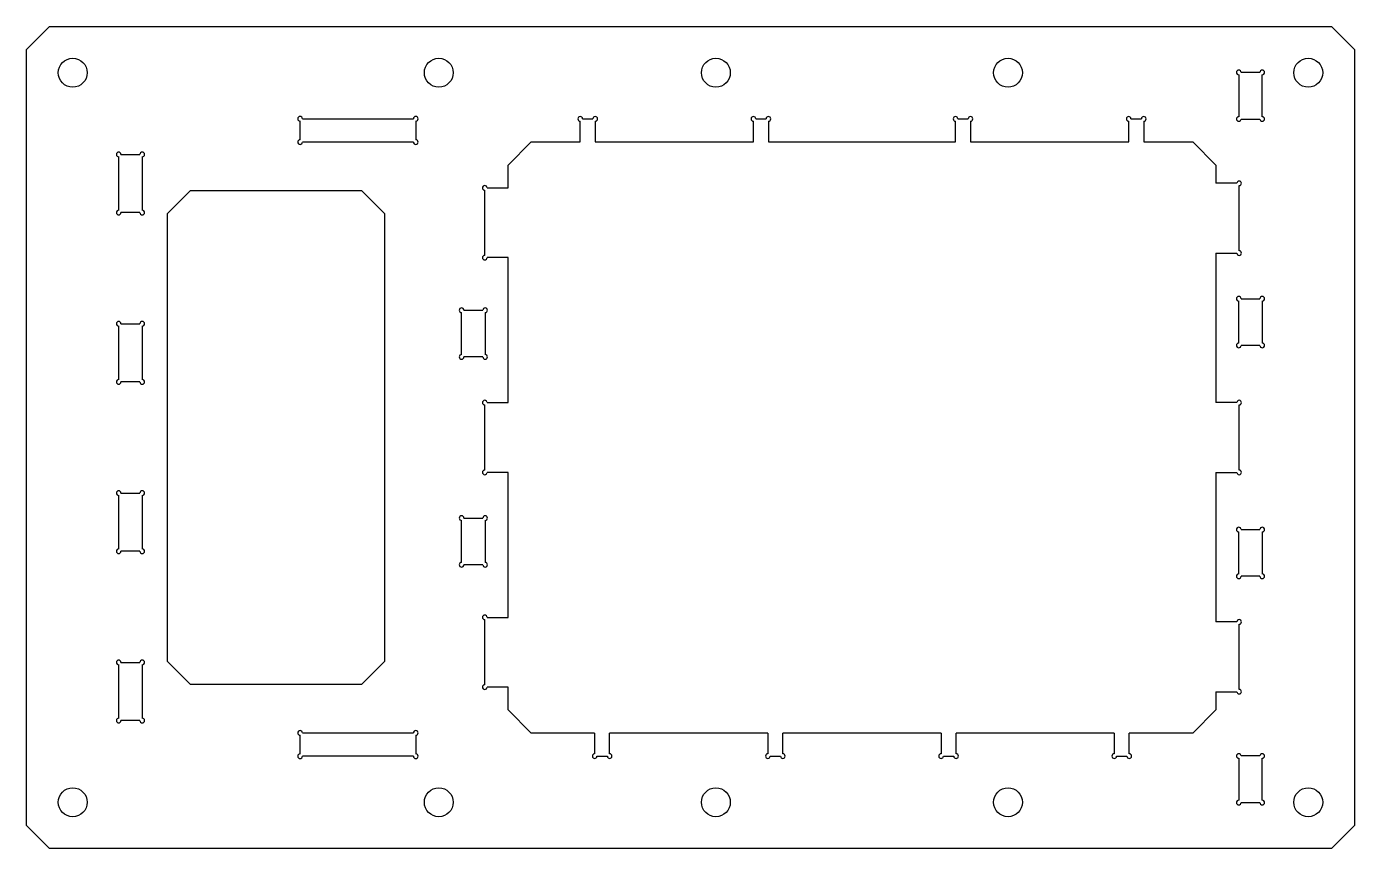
# Model space of a CAD drawing. Extents: x 50 to 625, y 191 to 547.
import ezdxf

# ---------------------------------------------------------------- set-up
doc = ezdxf.new("R2010")
doc.units = 0
doc.linetypes.add('SLD-CONTINUA', pattern=[0])
doc.layers.get('0').update_dxf_attribs({"linetype": 'CONTINUOUS'})

msp = doc.modelspace()

# ---------------------------------------------------------------- linework, layer by layer
at = {"color": 7, "linetype": 'SLD-CONTINUA'}
for p, q in [((60.03, 546.89), (50.03, 536.89)), ((60.03, 546.89), (615.03, 546.89)), ((625.03, 536.89), (615.03, 546.89)), ((50.03, 200.89), (50.03, 536.89)), ((625.03, 536.89), (625.03, 200.89)), ((574.93, 526.04), (574.93, 507.84)), ((584.13, 527.04), (575.93, 527.04)), ((585.13, 507.84), (585.13, 526.04)), ((169.48, 506.94), (217.58, 506.94)), ((290.78, 506.89), (295.28, 506.89)), ((365.78, 506.89), (370.28, 506.89)), ((453.28, 506.89), (457.78, 506.89)), ((528.28, 506.89), (532.78, 506.89)), ((575.93, 506.84), (584.13, 506.84)), ((168.48, 497.84), (168.48, 505.94)), ((218.58, 505.94), (218.58, 497.84)), ((289.78, 496.89), (289.78, 505.89)), ((296.28, 505.89), (296.28, 496.89)), ((364.78, 496.89), (364.78, 505.89)), ((371.28, 505.89), (371.28, 496.89)), ((452.28, 496.89), (452.28, 505.89)), ((458.78, 505.89), (458.78, 496.89)), ((527.28, 496.89), (527.28, 505.89)), ((533.78, 505.89), (533.78, 496.89)), ((217.58, 496.84), (169.48, 496.84)), ((258.53, 486.89), (268.53, 496.89)), ((268.53, 496.89), (289.78, 496.89)), ((296.28, 496.89), (364.78, 496.89)), ((371.28, 496.89), (452.28, 496.89)), ((458.78, 496.89), (527.28, 496.89)), ((533.78, 496.89), (555.03, 496.89)), ((555.03, 496.89), (565.03, 486.89)), ((89.93, 467.29), (89.93, 490.49)), ((90.93, 491.49), (99.13, 491.49)), ((100.13, 490.49), (100.13, 467.29)), ((258.53, 476.99), (258.53, 486.89)), ((565.03, 486.89), (565.03, 478.99)), ((574.13, 478.99), (565.03, 478.99)), ((575.13, 449.79), (575.13, 477.99)), ((111.03, 465.89), (121.03, 475.89)), ((121.03, 475.89), (195.03, 475.89)), ((195.03, 475.89), (205.03, 465.89)), ((248.43, 447.79), (248.43, 475.99)), ((249.43, 476.99), (258.53, 476.99)), ((99.13, 466.29), (90.93, 466.29)), ((111.03, 271.89), (111.03, 465.89)), ((205.03, 465.89), (205.03, 271.89)), ((565.03, 448.79), (565.03, 383.99)), ((565.03, 448.79), (574.13, 448.79)), ((258.53, 446.79), (249.43, 446.79)), ((258.53, 383.99), (258.53, 446.79)), ((574.93, 409.79), (574.93, 427.99)), ((575.93, 428.99), (584.13, 428.99)), ((585.13, 427.99), (585.13, 409.79)), ((238.43, 404.79), (238.43, 422.99)), ((239.43, 423.99), (247.63, 423.99)), ((248.63, 422.99), (248.63, 404.79)), ((89.93, 393.96), (89.93, 417.16)), ((90.93, 418.16), (99.13, 418.16)), ((100.13, 417.16), (100.13, 393.96)), ((584.13, 408.79), (575.93, 408.79)), ((247.63, 403.79), (239.43, 403.79)), ((99.13, 392.96), (90.93, 392.96)), ((248.43, 354.79), (248.43, 382.99)), ((249.43, 383.99), (258.53, 383.99)), ((574.13, 383.99), (565.03, 383.99)), ((575.13, 354.79), (575.13, 382.99)), ((258.53, 353.79), (249.43, 353.79)), ((258.53, 290.99), (258.53, 353.79)), ((565.03, 353.79), (565.03, 288.99)), ((565.03, 353.79), (574.13, 353.79)), ((89.93, 320.62), (89.93, 343.82)), ((90.93, 344.82), (99.13, 344.82)), ((100.13, 343.82), (100.13, 320.62)), ((239.43, 333.99), (247.63, 333.99)), ((238.43, 314.79), (238.43, 332.99)), ((248.63, 332.99), (248.63, 314.79)), ((574.93, 309.79), (574.93, 327.99)), ((575.93, 328.99), (584.13, 328.99)), ((585.13, 327.99), (585.13, 309.79)), ((99.13, 319.62), (90.93, 319.62)), ((247.63, 313.79), (239.43, 313.79)), ((584.13, 308.79), (575.93, 308.79)), ((248.43, 261.79), (248.43, 289.99)), ((249.43, 290.99), (258.53, 290.99)), ((574.13, 288.99), (565.03, 288.99)), ((575.13, 259.79), (575.13, 287.99)), ((89.93, 247.29), (89.93, 270.49)), ((90.93, 271.49), (99.13, 271.49)), ((100.13, 270.49), (100.13, 247.29)), ((121.03, 261.89), (111.03, 271.89)), ((205.03, 271.89), (195.03, 261.89)), ((195.03, 261.89), (121.03, 261.89)), ((258.53, 260.79), (249.43, 260.79)), ((258.53, 250.89), (258.53, 260.79)), ((565.03, 258.79), (565.03, 250.89)), ((565.03, 258.79), (574.13, 258.79)), ((268.53, 240.89), (258.53, 250.89)), ((565.03, 250.89), (555.03, 240.89)), ((99.13, 246.29), (90.93, 246.29)), ((168.48, 231.84), (168.48, 239.94)), ((169.48, 240.94), (217.58, 240.94)), ((218.58, 239.94), (218.58, 231.84)), ((296.03, 240.89), (268.53, 240.89)), ((296.03, 240.89), (296.03, 231.89)), ((302.53, 231.89), (302.53, 240.89)), ((371.03, 240.89), (302.53, 240.89)), ((371.03, 240.89), (371.03, 231.89)), ((377.53, 231.89), (377.53, 240.89)), ((446.03, 240.89), (377.53, 240.89)), ((446.03, 240.89), (446.03, 231.89)), ((452.53, 231.89), (452.53, 240.89)), ((521.03, 240.89), (452.53, 240.89)), ((521.03, 240.89), (521.03, 231.89)), ((527.53, 231.89), (527.53, 240.89)), ((555.03, 240.89), (527.53, 240.89)), ((217.58, 230.84), (169.48, 230.84)), ((297.03, 230.89), (301.53, 230.89)), ((372.03, 230.89), (376.53, 230.89)), ((447.03, 230.89), (451.53, 230.89)), ((522.03, 230.89), (526.53, 230.89)), ((584.13, 230.94), (575.93, 230.94)), ((574.93, 229.94), (574.93, 211.74)), ((585.13, 211.74), (585.13, 229.94)), ((575.93, 210.74), (584.13, 210.74)), ((50.03, 200.89), (60.03, 190.89)), ((615.03, 190.89), (625.03, 200.89)), ((615.03, 190.89), (60.03, 190.89))]:
    msp.add_line(p, q, dxfattribs=at)
for centre in [(70.03, 526.89), (228.53, 526.89), (348.53, 526.89), (475.03, 526.89), (605.03, 526.89), (70.03, 210.89), (228.53, 210.89), (348.53, 210.89), (475.03, 210.89), (605.03, 210.89)]:
    msp.add_circle(centre, 6.25, dxfattribs=at)
for centre, start, end in [((574.93, 527.04), 0, 270), ((585.13, 527.04), 270, 180), ((168.48, 506.94), 0, 270), ((218.58, 506.94), 270, 180), ((289.78, 506.89), 0, 270), ((296.28, 506.89), 270, 180), ((364.78, 506.89), 0, 270), ((371.28, 506.89), 270, 180), ((452.28, 506.89), 0, 270), ((458.78, 506.89), 270, 180), ((527.28, 506.89), 0, 270), ((533.78, 506.89), 270, 180), ((574.93, 506.84), 90, 0), ((585.13, 506.84), 180, 90), ((168.48, 496.84), 90, 0), ((218.58, 496.84), 180, 90), ((89.93, 491.49), 0, 270), ((100.13, 491.49), 270, 180), ((248.43, 476.99), 0, 270), ((575.13, 478.99), 270, 180), ((89.93, 466.29), 90, 0), ((100.13, 466.29), 180, 90), ((575.13, 448.79), 180, 90), ((248.43, 446.79), 90, 0), ((574.93, 428.99), 0, 270), ((585.13, 428.99), 270, 180), ((238.43, 423.99), 0, 270), ((248.63, 423.99), 270, 180), ((89.93, 418.16), 0, 270), ((100.13, 418.16), 270, 180), ((574.93, 408.79), 90, 0), ((585.13, 408.79), 180, 90), ((238.43, 403.79), 90, 0), ((248.63, 403.79), 180, 90), ((89.93, 392.96), 90, 0), ((100.13, 392.96), 180, 90), ((248.43, 383.99), 0, 270), ((575.13, 383.99), 270, 180), ((248.43, 353.79), 90, 0), ((575.13, 353.79), 180, 90), ((89.93, 344.82), 0, 270), ((100.13, 344.82), 270, 180), ((238.43, 333.99), 0, 270), ((248.63, 333.99), 270, 180), ((574.93, 328.99), 0, 270), ((585.13, 328.99), 270, 180), ((89.93, 319.62), 90, 0), ((100.13, 319.62), 180, 90), ((238.43, 313.79), 90, 0), ((248.63, 313.79), 180, 90), ((574.93, 308.79), 90, 0), ((585.13, 308.79), 180, 90), ((248.43, 290.99), 360, 270), ((575.13, 288.99), 270, 180), ((89.93, 271.49), 0, 270), ((100.13, 271.49), 270, 180), ((248.43, 260.79), 90, 360), ((575.13, 258.79), 180, 90), ((89.93, 246.29), 90, 0), ((100.13, 246.29), 180, 90), ((168.48, 240.94), 0, 270), ((218.58, 240.94), 270, 180), ((168.48, 230.84), 90, 0), ((218.58, 230.84), 180, 90), ((296.03, 230.89), 90, 0), ((302.53, 230.89), 180, 90), ((371.03, 230.89), 90, 360), ((377.53, 230.89), 180, 90), ((446.03, 230.89), 90, 360), ((452.53, 230.89), 180, 90), ((521.03, 230.89), 90, 0), ((527.53, 230.89), 180, 90), ((574.93, 230.94), 0, 270), ((585.13, 230.94), 270, 180), ((574.93, 210.74), 90, 0), ((585.13, 210.74), 180, 90)]:
    msp.add_arc(centre, 1, start, end, dxfattribs=at)

doc.saveas('drawing.dxf')
